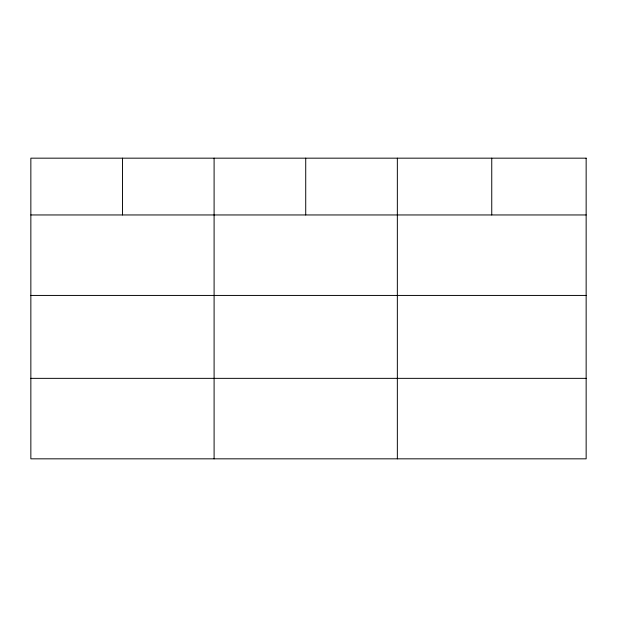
<?xml version="1.0" encoding="UTF-8"?>
<svg xmlns="http://www.w3.org/2000/svg" width="617" height="617" viewBox="0 0 617 617"><rect width="100%" height="100%" fill="white"/><g stroke="black" fill="none" stroke-linecap="round" stroke-linejoin="round"><path stroke-width="0.93" d="M30.85 214.955L586.15 214.955M30.85 295.435L586.15 295.435M30.85 378.352L586.15 378.352M491.749 158.168L491.749 214.955M397.348 158.168L397.348 458.832M305.724 158.168L305.724 214.955M214.099 158.168L214.099 458.832M122.475 158.168L122.475 214.955M586.15 158.168L30.85 158.168L30.85 458.832L586.15 458.832L586.15 158.168"/></g></svg>
